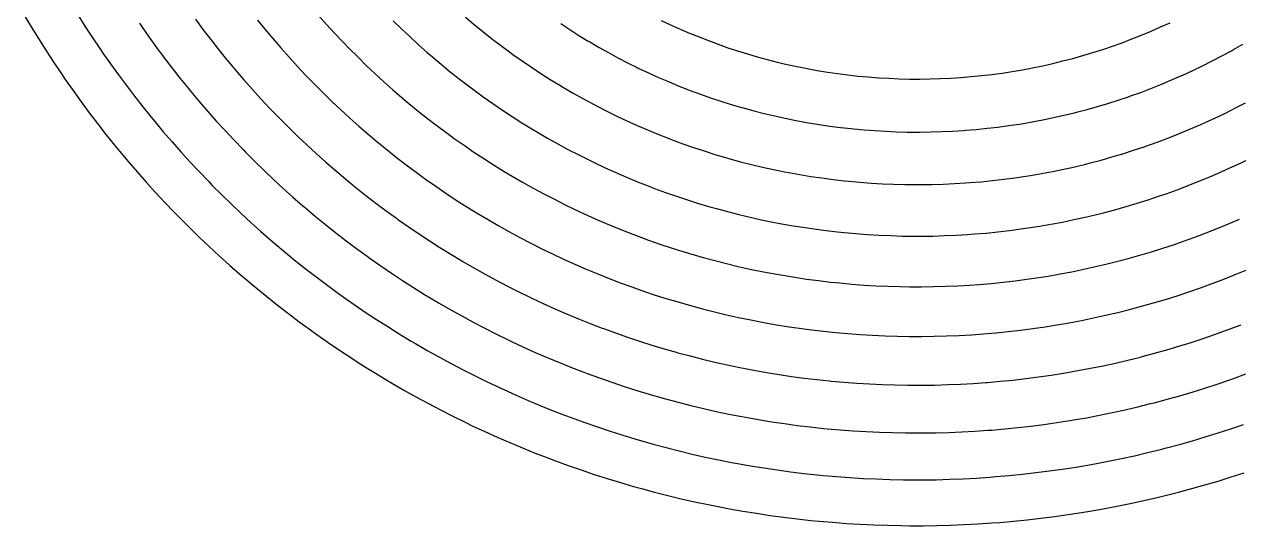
# Model space of a CAD drawing. Header units: inches. Extents: x -136 to 139, y -137 to 140.
# Drawn here: x -116.9 to 43.5, y -137 to -70.8 of the extents above; entities that cross this region are included whole.
import ezdxf

# ---------------------------------------------------------------- set-up
doc = ezdxf.new("R2010")
doc.units = ezdxf.units.IN
doc.header["$MEASUREMENT"] = 0
doc.linetypes.add('Continuous2', pattern=[0])
doc.layers.add('REV 6 Trace', color=1, linetype='Continuous')

msp = doc.modelspace()

# ---------------------------------------------------------------- linework, layer by layer
at = {"layer": 'REV 6 Trace', "color": 7, "linetype": 'Continuous2', "lineweight": -3}
for p, q in [((-116.88, -69.56), (-115.95, -71.12)), ((-109.8, -69.51), (-108.86, -71)), ((-94.28, -70.11), (-93.28, -71.46)), ((-86.07, -70.22), (-85.11, -71.41)), ((-78.02, -69.6), (-76.97, -70.78)), ((-68.15, -70.32), (-67.05, -71.39)), ((-58.61, -69.84), (-57.48, -70.8)), ((-32.76, -70.25), (-31.53, -70.83)), ((33.17, -71.13), (34.42, -70.56)), ((-115.95, -71.12), (-115.01, -72.66)), ((-108.86, -71), (-107.9, -72.48)), ((-101.67, -70.63), (-101.41, -71.01)), ((-101.41, -71.01), (-100.42, -72.42)), ((-93.28, -71.46), (-92.26, -72.8)), ((-85.11, -71.41), (-84.06, -72.66)), ((-76.97, -70.78), (-75.9, -71.95)), ((-75.9, -71.95), (-74.81, -73.1)), ((-67.05, -71.39), (-65.94, -72.44)), ((-57.48, -70.8), (-56.33, -71.73)), ((-56.33, -71.73), (-55.17, -72.65)), ((-46.03, -70.69), (-44.84, -71.48)), ((-44.84, -71.48), (-43.64, -72.24)), ((-31.53, -70.83), (-30.28, -71.4)), ((-30.28, -71.4), (-29.03, -71.94)), ((-29.03, -71.94), (-27.77, -72.45)), ((30.66, -72.21), (31.93, -71.68)), ((31.93, -71.68), (33.17, -71.13)), ((-115.01, -72.66), (-114.04, -74.19)), ((-107.9, -72.48), (-106.91, -73.95)), ((-100.42, -72.42), (-99.41, -73.82)), ((-92.26, -72.8), (-91.22, -74.12)), ((-84.06, -72.66), (-82.99, -73.9)), ((-74.81, -73.1), (-73.97, -73.97)), ((-65.94, -72.44), (-64.81, -73.48)), ((-64.81, -73.48), (-63.66, -74.49)), ((-55.17, -72.65), (-54, -73.55)), ((-54, -73.55), (-52.81, -74.43)), ((-43.64, -72.24), (-42.42, -72.98)), ((-42.42, -72.98), (-42.21, -73.11)), ((-42.21, -73.11), (-40.98, -73.82)), ((-27.77, -72.45), (-26.54, -72.93)), ((-26.54, -72.93), (-25.27, -73.4)), ((-25.27, -73.4), (-23.98, -73.86)), ((25.53, -74.1), (26.81, -73.66)), ((26.81, -73.66), (28.1, -73.2)), ((28.1, -73.2), (29.38, -72.71)), ((29.38, -72.71), (30.66, -72.21)), ((42.79, -74.12), (44.04, -73.41)), ((-114.04, -74.19), (-113.06, -75.7)), ((-106.91, -73.95), (-106.49, -74.57)), ((-106.49, -74.57), (-105.48, -76.01)), ((-99.41, -73.82), (-98.39, -75.2)), ((-98.39, -75.2), (-97.34, -76.57)), ((-91.22, -74.12), (-90.16, -75.42)), ((-82.99, -73.9), (-81.91, -75.12)), ((-81.91, -75.12), (-80.81, -76.33)), ((-73.97, -73.97), (-72.85, -75.09)), ((-72.85, -75.09), (-71.72, -76.2)), ((-63.66, -74.49), (-62.99, -75.07)), ((-62.99, -75.07), (-61.82, -76.06)), ((-52.81, -74.43), (-52.35, -74.76)), ((-52.35, -74.76), (-51.14, -75.62)), ((-40.98, -73.82), (-39.74, -74.52)), ((-39.74, -74.52), (-38.49, -75.2)), ((-38.49, -75.2), (-37.22, -75.85)), ((-23.98, -73.86), (-22.68, -74.28)), ((-22.68, -74.28), (-21.38, -74.69)), ((-21.38, -74.69), (-20.11, -75.06)), ((-20.11, -75.06), (-18.8, -75.42)), ((20.26, -75.62), (21.59, -75.28)), ((21.59, -75.28), (22.91, -74.91)), ((22.91, -74.91), (24.22, -74.51)), ((24.22, -74.51), (25.53, -74.1)), ((40, -75.61), (41.27, -74.95)), ((41.27, -74.95), (42.53, -74.26)), ((42.53, -74.26), (42.79, -74.12)), ((-113.06, -75.7), (-112.06, -77.2)), ((-105.48, -76.01), (-104.45, -77.45)), ((-97.34, -76.57), (-96.28, -77.93)), ((-90.16, -75.42), (-90.05, -75.56)), ((-90.05, -75.56), (-88.97, -76.85)), ((-88.97, -76.85), (-87.88, -78.12)), ((-80.81, -76.33), (-79.69, -77.52)), ((-71.72, -76.2), (-70.57, -77.29)), ((-61.82, -76.06), (-60.63, -77.03)), ((-51.14, -75.62), (-49.92, -76.45)), ((-49.92, -76.45), (-48.68, -77.26)), ((-37.22, -75.85), (-35.95, -76.49)), ((-35.95, -76.49), (-35.72, -76.6)), ((-35.72, -76.6), (-34.43, -77.2)), ((-18.8, -75.42), (-17.47, -75.76)), ((-17.47, -75.76), (-16.14, -76.07)), ((-16.14, -76.07), (-14.81, -76.36)), ((-14.81, -76.36), (-13.51, -76.62)), ((-13.51, -76.62), (-12.17, -76.87)), ((-12.17, -76.87), (-10.82, -77.09)), ((13.58, -77.01), (14.93, -76.78)), ((14.93, -76.78), (16.27, -76.52)), ((16.27, -76.52), (17.62, -76.24)), ((17.62, -76.24), (18.95, -75.94)), ((18.95, -75.94), (20.26, -75.62)), ((36.13, -77.48), (37.43, -76.88)), ((37.43, -76.88), (38.72, -76.26)), ((38.72, -76.26), (40, -75.61)), ((-112.06, -77.2), (-111.47, -78.05)), ((-111.47, -78.05), (-110.44, -79.53)), ((-104.45, -77.45), (-103.4, -78.87)), ((-96.28, -77.93), (-95.19, -79.27)), ((-87.88, -78.12), (-86.76, -79.38)), ((-79.69, -77.52), (-78.62, -78.62)), ((-70.57, -77.29), (-69.4, -78.36)), ((-69.4, -78.36), (-68.22, -79.41)), ((-60.63, -77.03), (-59.43, -77.99)), ((-59.43, -77.99), (-58.22, -78.92)), ((-48.68, -77.26), (-47.43, -78.06)), ((-47.43, -78.06), (-46.17, -78.83)), ((-34.43, -77.2), (-33.13, -77.79)), ((-33.13, -77.79), (-31.82, -78.35)), ((-31.82, -78.35), (-30.51, -78.9)), ((-10.82, -77.09), (-9.47, -77.29)), ((-9.47, -77.29), (-8.11, -77.46)), ((-8.11, -77.46), (-6.79, -77.61)), ((-6.79, -77.61), (-5.43, -77.73)), ((-5.43, -77.73), (-4.07, -77.84)), ((-4.07, -77.84), (-2.7, -77.91)), ((-2.7, -77.91), (-1.33, -77.97)), ((-1.33, -77.97), (0, -78)), ((0, -78), (1.37, -78.01)), ((1.37, -78.01), (2.74, -77.99)), ((2.74, -77.99), (4.1, -77.95)), ((4.1, -77.95), (5.47, -77.89)), ((5.47, -77.89), (6.81, -77.8)), ((6.81, -77.8), (8.17, -77.69)), ((8.17, -77.69), (9.53, -77.55)), ((9.53, -77.55), (10.89, -77.39)), ((10.89, -77.39), (12.25, -77.21)), ((12.25, -77.21), (13.58, -77.01)), ((33.22, -78.72), (34.54, -78.17)), ((34.54, -78.17), (35.86, -77.6)), ((35.86, -77.6), (36.13, -77.48)), ((-110.44, -79.53), (-109.38, -81)), ((-103.4, -78.87), (-102.33, -80.27)), ((-95.19, -79.27), (-94.9, -79.63)), ((-94.9, -79.63), (-93.79, -80.95)), ((-86.76, -79.38), (-85.63, -80.62)), ((-78.62, -78.62), (-77.47, -79.78)), ((-77.47, -79.78), (-76.3, -80.92)), ((-68.22, -79.41), (-67.3, -80.21)), ((-58.22, -78.92), (-56.98, -79.83)), ((-56.98, -79.83), (-56.26, -80.35)), ((-46.17, -78.83), (-45.68, -79.12)), ((-45.68, -79.12), (-44.4, -79.87)), ((-44.4, -79.87), (-43.11, -80.59)), ((-30.51, -78.9), (-29.18, -79.42)), ((-29.18, -79.42), (-28.94, -79.51)), ((-28.94, -79.51), (-27.6, -80)), ((-27.6, -80), (-26.26, -80.47)), ((29.2, -80.24), (30.55, -79.76)), ((30.55, -79.76), (31.89, -79.25)), ((31.89, -79.25), (33.22, -78.72)), ((-109.38, -81), (-108.31, -82.45)), ((-102.33, -80.27), (-101.24, -81.66)), ((-101.24, -81.66), (-100.13, -83.04)), ((-93.79, -80.95), (-92.67, -82.26)), ((-85.63, -80.62), (-84.48, -81.85)), ((-76.3, -80.92), (-75.11, -82.04)), ((-67.3, -80.21), (-66.09, -81.23)), ((-66.09, -81.23), (-64.86, -82.23)), ((-56.26, -80.35), (-55.01, -81.24)), ((-55.01, -81.24), (-53.74, -82.1)), ((-43.11, -80.59), (-41.81, -81.3)), ((-41.81, -81.3), (-40.49, -81.98)), ((-26.26, -80.47), (-24.9, -80.92)), ((-24.9, -80.92), (-23.54, -81.35)), ((-23.54, -81.35), (-22.18, -81.75)), ((-22.18, -81.75), (-21.92, -81.82)), ((23.46, -82.02), (24.84, -81.63)), ((24.84, -81.63), (26.21, -81.22)), ((26.21, -81.22), (27.57, -80.79)), ((27.57, -80.79), (28.93, -80.34)), ((28.93, -80.34), (29.2, -80.24)), ((43.08, -81.82), (44.4, -81.13)), ((-108.31, -82.45), (-107.21, -83.89)), ((-100.13, -83.04), (-99.65, -83.62)), ((-92.67, -82.26), (-91.52, -83.55)), ((-84.48, -81.85), (-83.31, -83.05)), ((-83.31, -83.05), (-83.18, -83.18)), ((-83.18, -83.18), (-82, -84.37)), ((-75.11, -82.04), (-73.91, -83.15)), ((-73.91, -83.15), (-72.69, -84.24)), ((-64.86, -82.23), (-63.62, -83.22)), ((-63.62, -83.22), (-62.36, -84.18)), ((-53.74, -82.1), (-52.46, -82.95)), ((-52.46, -82.95), (-51.17, -83.77)), ((-40.49, -81.98), (-39.17, -82.64)), ((-39.17, -82.64), (-38.65, -82.89)), ((-38.65, -82.89), (-37.31, -83.52)), ((-21.92, -81.82), (-20.55, -82.2)), ((-20.55, -82.2), (-19.17, -82.55)), ((-19.17, -82.55), (-17.78, -82.88)), ((-17.78, -82.88), (-16.39, -83.18)), ((-16.39, -83.18), (-14.99, -83.47)), ((17.61, -83.39), (19.01, -83.1)), ((19.01, -83.1), (20.4, -82.79)), ((20.4, -82.79), (21.8, -82.46)), ((21.8, -82.46), (22.08, -82.39)), ((22.08, -82.39), (23.46, -82.02)), ((39.06, -83.76), (40.41, -83.13)), ((40.41, -83.13), (41.75, -82.49)), ((41.75, -82.49), (43.08, -81.82)), ((-107.21, -83.89), (-106.1, -85.32)), ((-99.65, -83.62), (-98.52, -84.97)), ((-98.52, -84.97), (-97.36, -86.31)), ((-91.52, -83.55), (-90.36, -84.82)), ((-90.36, -84.82), (-89.18, -86.08)), ((-82, -84.37), (-80.8, -85.55)), ((-72.69, -84.24), (-71.53, -85.24)), ((-62.36, -84.18), (-61.09, -85.13)), ((-51.17, -83.77), (-49.86, -84.57)), ((-49.86, -84.57), (-49.09, -85.03)), ((-37.31, -83.52), (-35.96, -84.13)), ((-35.96, -84.13), (-34.6, -84.72)), ((-34.6, -84.72), (-33.23, -85.29)), ((-14.99, -83.47), (-14.73, -83.52)), ((-14.73, -83.52), (-13.32, -83.77)), ((-13.32, -83.77), (-11.92, -84)), ((-11.92, -84), (-10.5, -84.21)), ((-10.5, -84.21), (-9.09, -84.39)), ((-9.09, -84.39), (-7.67, -84.55)), ((-7.67, -84.55), (-7.4, -84.58)), ((-7.4, -84.58), (-5.98, -84.71)), ((-5.98, -84.71), (-4.56, -84.82)), ((-4.56, -84.82), (-3.13, -84.9)), ((-3.13, -84.9), (-1.7, -84.96)), ((-1.7, -84.96), (-0.28, -85)), ((1.43, -85.01), (2.86, -84.99)), ((2.86, -84.99), (4.28, -84.95)), ((4.28, -84.95), (5.71, -84.88)), ((5.71, -84.88), (7.14, -84.79)), ((7.14, -84.79), (7.42, -84.77)), ((7.42, -84.77), (8.84, -84.66)), ((8.84, -84.66), (10.26, -84.51)), ((10.26, -84.51), (11.68, -84.35)), ((11.68, -84.35), (13.1, -84.16)), ((13.1, -84.16), (14.51, -83.95)), ((14.51, -83.95), (14.79, -83.9)), ((14.79, -83.9), (16.2, -83.66)), ((16.2, -83.66), (17.61, -83.39)), ((35.75, -85.17), (37.13, -84.6)), ((37.13, -84.6), (38.49, -84.01)), ((38.49, -84.01), (39.06, -83.76)), ((-106.1, -85.32), (-104.97, -86.73)), ((-97.36, -86.31), (-96.19, -87.63)), ((-89.18, -86.08), (-87.99, -87.33)), ((-80.8, -85.55), (-79.58, -86.7)), ((-71.53, -85.24), (-70.28, -86.3)), ((-70.28, -86.3), (-69.01, -87.33)), ((-61.09, -85.13), (-60.11, -85.84)), ((-60.11, -85.84), (-58.81, -86.75)), ((-49.09, -85.03), (-47.77, -85.8)), ((-47.77, -85.8), (-46.43, -86.56)), ((-46.43, -86.56), (-45.08, -87.29)), ((-33.23, -85.29), (-31.85, -85.83)), ((-31.85, -85.83), (-31.31, -86.03)), ((-31.31, -86.03), (-29.92, -86.55)), ((-29.92, -86.55), (-28.52, -87.04)), ((-0.28, -85), (0, -85)), ((0, -85), (1.43, -85.01)), ((31.58, -86.75), (32.98, -86.25)), ((32.98, -86.25), (34.37, -85.72)), ((34.37, -85.72), (35.75, -85.17)), ((-104.97, -86.73), (-104.31, -87.53)), ((-104.31, -87.53), (-103.15, -88.91)), ((-96.19, -87.63), (-95, -88.94)), ((-87.99, -87.33), (-87.66, -87.66)), ((-87.66, -87.66), (-86.44, -88.88)), ((-79.58, -86.7), (-78.34, -87.84)), ((-78.34, -87.84), (-77.09, -88.96)), ((-69.01, -87.33), (-67.73, -88.35)), ((-58.81, -86.75), (-57.5, -87.65)), ((-57.5, -87.65), (-56.18, -88.52)), ((-45.08, -87.29), (-43.72, -87.99)), ((-43.72, -87.99), (-42.34, -88.68)), ((-28.52, -87.04), (-27.12, -87.5)), ((-27.12, -87.5), (-25.7, -87.95)), ((-25.7, -87.95), (-24.28, -88.37)), ((26.74, -88.3), (28.17, -87.87)), ((28.17, -87.87), (29.58, -87.42)), ((29.58, -87.42), (31, -86.95)), ((31, -86.95), (31.58, -86.75)), ((-103.15, -88.91), (-101.97, -90.28)), ((-95, -88.94), (-93.8, -90.23)), ((-86.44, -88.88), (-85.21, -90.08)), ((-77.09, -88.96), (-75.82, -90.06)), ((-67.73, -88.35), (-66.44, -89.34)), ((-66.44, -89.34), (-65.13, -90.32)), ((-56.18, -88.52), (-54.84, -89.37)), ((-54.84, -89.37), (-53.49, -90.21)), ((-42.34, -88.68), (-41.54, -89.07)), ((-41.54, -89.07), (-40.15, -89.73)), ((-40.15, -89.73), (-38.75, -90.36)), ((-24.28, -88.37), (-23.72, -88.53)), ((-23.72, -88.53), (-22.29, -88.92)), ((-22.29, -88.92), (-20.85, -89.28)), ((-20.85, -89.28), (-19.41, -89.63)), ((-19.41, -89.63), (-17.96, -89.95)), ((20.38, -89.9), (21.83, -89.58)), ((21.83, -89.58), (23.28, -89.23)), ((23.28, -89.23), (23.87, -89.08)), ((23.87, -89.08), (25.31, -88.7)), ((25.31, -88.7), (26.74, -88.3)), ((41.93, -89.92), (43.33, -89.28)), ((43.33, -89.28), (44.72, -88.61)), ((-101.97, -90.28), (-100.77, -91.63)), ((-93.8, -90.23), (-92.57, -91.51)), ((-85.21, -90.08), (-83.95, -91.27)), ((-83.95, -91.27), (-82.69, -92.44)), ((-75.82, -90.06), (-75.67, -90.19)), ((-75.67, -90.19), (-74.39, -91.27)), ((-74.39, -91.27), (-73.09, -92.33)), ((-65.13, -90.32), (-63.88, -91.23)), ((-63.88, -91.23), (-62.54, -92.17)), ((-53.49, -90.21), (-52.44, -90.83)), ((-52.44, -90.83), (-51.07, -91.63)), ((-38.75, -90.36), (-37.34, -90.97)), ((-37.34, -90.97), (-35.92, -91.56)), ((-17.96, -89.95), (-16.51, -90.24)), ((-16.51, -90.24), (-15.93, -90.35)), ((-15.93, -90.35), (-14.47, -90.62)), ((-14.47, -90.62), (-13.01, -90.86)), ((-13.01, -90.86), (-11.54, -91.07)), ((-11.54, -91.07), (-10.07, -91.26)), ((-10.07, -91.26), (-8.59, -91.43)), ((10.98, -91.41), (12.46, -91.24)), ((12.46, -91.24), (13.93, -91.04)), ((13.93, -91.04), (15.4, -90.82)), ((15.4, -90.82), (16, -90.73)), ((16, -90.73), (17.46, -90.48)), ((17.46, -90.48), (18.92, -90.2)), ((18.92, -90.2), (20.38, -89.9)), ((38.23, -91.51), (39.66, -90.92)), ((39.66, -90.92), (41.07, -90.31)), ((41.07, -90.31), (41.93, -89.92)), ((-100.77, -91.63), (-99.55, -92.97)), ((-99.55, -92.97), (-98.32, -94.3)), ((-92.57, -91.51), (-92.05, -92.05)), ((-92.05, -92.05), (-90.8, -93.3)), ((-82.69, -92.44), (-81.4, -93.59)), ((-73.09, -92.33), (-71.77, -93.38)), ((-62.54, -92.17), (-61.19, -93.09)), ((-51.07, -91.63), (-49.69, -92.41)), ((-49.69, -92.41), (-48.29, -93.16)), ((-35.92, -91.56), (-34.49, -92.12)), ((-34.49, -92.12), (-33.65, -92.44)), ((-33.65, -92.44), (-32.2, -92.97)), ((-32.2, -92.97), (-30.75, -93.48)), ((-8.59, -91.43), (-8, -91.49)), ((-8, -91.49), (-6.53, -91.63)), ((-6.53, -91.63), (-5.05, -91.74)), ((-5.05, -91.74), (-3.56, -91.83)), ((-3.56, -91.83), (-2.08, -91.89)), ((-2.08, -91.89), (-0.59, -91.93)), ((-0.59, -91.93), (0, -91.94)), ((0, -91.94), (1.48, -91.94)), ((1.48, -91.94), (2.97, -91.92)), ((2.97, -91.92), (4.46, -91.88)), ((4.46, -91.88), (5.94, -91.82)), ((5.94, -91.82), (7.42, -91.73)), ((7.42, -91.73), (8.02, -91.68)), ((8.02, -91.68), (9.5, -91.56)), ((9.5, -91.56), (10.98, -91.41)), ((33.9, -93.15), (35.35, -92.62)), ((35.35, -92.62), (36.8, -92.08)), ((36.8, -92.08), (38.23, -91.51)), ((-98.32, -94.3), (-97.07, -95.6)), ((-90.8, -93.3), (-89.53, -94.53)), ((-89.53, -94.53), (-88.25, -95.75)), ((-81.4, -93.59), (-80.1, -94.73)), ((-71.77, -93.38), (-70.44, -94.4)), ((-70.44, -94.4), (-69.09, -95.41)), ((-61.19, -93.09), (-59.83, -93.99)), ((-59.83, -93.99), (-58.45, -94.87)), ((-48.29, -93.16), (-46.88, -93.89)), ((-46.88, -93.89), (-45.47, -94.61)), ((-45.47, -94.61), (-44.37, -95.14)), ((-30.75, -93.48), (-29.3, -93.96)), ((-29.3, -93.96), (-27.83, -94.43)), ((-27.83, -94.43), (-26.36, -94.87)), ((28.61, -94.84), (30.08, -94.4)), ((30.08, -94.4), (31.55, -93.94)), ((31.55, -93.94), (33.02, -93.45)), ((33.02, -93.45), (33.9, -93.15)), ((-97.07, -95.6), (-96.34, -96.34)), ((-88.25, -95.75), (-86.95, -96.94)), ((-80.1, -94.73), (-79.74, -95.03)), ((-79.74, -95.03), (-78.42, -96.14)), ((-78.42, -96.14), (-77.09, -97.23)), ((-69.09, -95.41), (-67.73, -96.4)), ((-58.45, -94.87), (-57.06, -95.73)), ((-57.06, -95.73), (-55.73, -96.53)), ((-44.37, -95.14), (-42.93, -95.82)), ((-42.93, -95.82), (-41.48, -96.47)), ((-26.36, -94.87), (-25.49, -95.11)), ((-25.49, -95.11), (-24, -95.52)), ((-24, -95.52), (-22.51, -95.9)), ((-22.51, -95.9), (-21.02, -96.25)), ((23.23, -96.24), (24.73, -95.88)), ((24.73, -95.88), (25.63, -95.66)), ((25.63, -95.66), (27.12, -95.26)), ((27.12, -95.26), (28.61, -94.84)), ((-96.34, -96.34), (-95.07, -97.62)), ((-95.07, -97.62), (-93.77, -98.88)), ((-86.95, -96.94), (-85.63, -98.13)), ((-77.09, -97.23), (-75.73, -98.31)), ((-67.73, -96.4), (-67.58, -96.51)), ((-67.58, -96.51), (-66.2, -97.48)), ((-66.2, -97.48), (-64.81, -98.42)), ((-55.73, -96.53), (-54.31, -97.35)), ((-54.31, -97.35), (-52.89, -98.15)), ((-41.48, -96.47), (-40.03, -97.1)), ((-40.03, -97.1), (-38.56, -97.71)), ((-38.56, -97.71), (-37.08, -98.29)), ((-21.02, -96.25), (-19.52, -96.58)), ((-19.52, -96.58), (-18.01, -96.89)), ((-18.01, -96.89), (-17.12, -97.07)), ((-17.12, -97.07), (-15.6, -97.34)), ((-15.6, -97.34), (-14.08, -97.58)), ((-14.08, -97.58), (-12.56, -97.81)), ((-12.56, -97.81), (-11.04, -98.01)), ((13.21, -98.01), (14.74, -97.81)), ((14.74, -97.81), (16.26, -97.58)), ((16.26, -97.58), (17.18, -97.43)), ((17.18, -97.43), (18.7, -97.17)), ((18.7, -97.17), (20.21, -96.89)), ((20.21, -96.89), (21.72, -96.57)), ((21.72, -96.57), (23.23, -96.24)), ((39.18, -98.32), (40.66, -97.73)), ((40.66, -97.73), (42.13, -97.12)), ((42.13, -97.12), (43.6, -96.49)), ((-93.77, -98.88), (-92.46, -100.13)), ((-85.63, -98.13), (-84.3, -99.29)), ((-84.3, -99.29), (-83.73, -99.78)), ((-75.73, -98.31), (-74.37, -99.36)), ((-74.37, -99.36), (-72.99, -100.4)), ((-64.81, -98.42), (-63.41, -99.35)), ((-63.41, -99.35), (-61.99, -100.26)), ((-52.89, -98.15), (-51.45, -98.92)), ((-51.45, -98.92), (-50, -99.68)), ((-37.08, -98.29), (-35.94, -98.73)), ((-35.94, -98.73), (-34.45, -99.28)), ((-34.45, -99.28), (-32.95, -99.8)), ((-11.04, -98.01), (-9.51, -98.19)), ((-9.51, -98.19), (-8.6, -98.28)), ((-8.6, -98.28), (-7.07, -98.42)), ((-7.07, -98.42), (-5.53, -98.53)), ((-5.53, -98.53), (-4, -98.63)), ((-4, -98.63), (-2.46, -98.69)), ((-2.46, -98.69), (-0.92, -98.74)), ((-0.92, -98.74), (0, -98.75)), ((0, -98.75), (1.54, -98.75)), ((1.54, -98.75), (3.08, -98.74)), ((3.08, -98.74), (4.62, -98.69)), ((4.62, -98.69), (6.16, -98.63)), ((6.16, -98.63), (7.69, -98.53)), ((7.69, -98.53), (8.61, -98.47)), ((8.61, -98.47), (10.15, -98.34)), ((10.15, -98.34), (11.68, -98.18)), ((11.68, -98.18), (13.21, -98.01)), ((34.99, -99.84), (36.19, -99.42)), ((36.19, -99.42), (37.69, -98.88)), ((37.69, -98.88), (39.18, -98.32)), ((-92.46, -100.13), (-91.13, -101.36)), ((-83.73, -99.78), (-82.37, -100.92)), ((-82.37, -100.92), (-81.01, -102.04)), ((-72.99, -100.4), (-71.59, -101.41)), ((-61.99, -100.26), (-60.56, -101.14)), ((-50, -99.68), (-48.54, -100.42)), ((-48.54, -100.42), (-47.14, -101.1)), ((-32.95, -99.8), (-31.44, -100.31)), ((-31.44, -100.31), (-29.92, -100.78)), ((-29.92, -100.78), (-28.4, -101.24)), ((30.43, -101.27), (31.96, -100.82)), ((31.96, -100.82), (33.48, -100.34)), ((33.48, -100.34), (34.99, -99.84)), ((-91.13, -101.36), (-89.79, -102.57)), ((-89.79, -102.57), (-88.43, -103.76)), ((-81.01, -102.04), (-79.62, -103.14)), ((-71.59, -101.41), (-71.21, -101.69)), ((-71.21, -101.69), (-69.79, -102.68)), ((-60.56, -101.14), (-59.12, -102.01)), ((-59.12, -102.01), (-58.95, -102.11)), ((-58.95, -102.11), (-57.5, -102.95)), ((-47.14, -101.1), (-45.66, -101.79)), ((-45.66, -101.79), (-44.17, -102.46)), ((-44.17, -102.46), (-42.67, -103.11)), ((-28.4, -101.24), (-27.22, -101.58)), ((-27.22, -101.58), (-25.68, -101.99)), ((-25.68, -101.99), (-24.15, -102.38)), ((-24.15, -102.38), (-22.6, -102.75)), ((24.59, -102.78), (26.14, -102.42)), ((26.14, -102.42), (27.36, -102.11)), ((27.36, -102.11), (28.9, -101.7)), ((28.9, -101.7), (30.43, -101.27)), ((-88.43, -103.76), (-87.63, -104.44)), ((-79.62, -103.14), (-78.22, -104.22)), ((-78.22, -104.22), (-76.81, -105.28)), ((-69.79, -102.68), (-68.37, -103.65)), ((-68.37, -103.65), (-66.93, -104.61)), ((-57.5, -102.95), (-56.03, -103.78)), ((-56.03, -103.78), (-54.55, -104.58)), ((-42.67, -103.11), (-41.16, -103.74)), ((-41.16, -103.74), (-39.64, -104.35)), ((-22.6, -102.75), (-21.05, -103.1)), ((-21.05, -103.1), (-19.49, -103.42)), ((-19.49, -103.42), (-18.28, -103.65)), ((-18.28, -103.65), (-16.71, -103.93)), ((-16.71, -103.93), (-15.14, -104.19)), ((-15.14, -104.19), (-13.57, -104.42)), ((15.53, -104.45), (17.1, -104.22)), ((17.1, -104.22), (18.34, -104.02)), ((18.34, -104.02), (19.91, -103.74)), ((19.91, -103.74), (21.47, -103.45)), ((21.47, -103.45), (23.03, -103.13)), ((23.03, -103.13), (24.59, -102.78)), ((41.51, -104.45), (43.04, -103.84)), ((43.04, -103.84), (44.56, -103.22)), ((-87.63, -104.44), (-86.25, -105.6)), ((-86.25, -105.6), (-84.85, -106.74)), ((-76.81, -105.28), (-75.38, -106.33)), ((-66.93, -104.61), (-65.47, -105.54)), ((-65.47, -105.54), (-64.01, -106.45)), ((-54.55, -104.58), (-53.06, -105.36)), ((-53.06, -105.36), (-51.56, -106.12)), ((-39.64, -104.35), (-38.18, -104.91)), ((-38.18, -104.91), (-36.65, -105.47)), ((-36.65, -105.47), (-35.1, -106.01)), ((-13.57, -104.42), (-12, -104.63)), ((-12, -104.63), (-10.42, -104.82)), ((-10.42, -104.82), (-9.18, -104.94)), ((-9.18, -104.94), (-7.6, -105.09)), ((-7.6, -105.09), (-6.01, -105.21)), ((-6.01, -105.21), (-4.43, -105.3)), ((-4.43, -105.3), (-2.84, -105.37)), ((-2.84, -105.37), (-1.25, -105.42)), ((-1.25, -105.42), (0, -105.44)), ((0, -105.44), (1.59, -105.44)), ((1.59, -105.44), (3.18, -105.42)), ((3.18, -105.42), (4.77, -105.38)), ((4.77, -105.38), (6.36, -105.31)), ((6.36, -105.31), (7.95, -105.22)), ((7.95, -105.22), (9.2, -105.13)), ((9.2, -105.13), (10.78, -104.99)), ((10.78, -104.99), (12.37, -104.83)), ((12.37, -104.83), (13.95, -104.65)), ((13.95, -104.65), (15.53, -104.45)), ((36.92, -106.11), (38.43, -105.58)), ((38.43, -105.58), (39.97, -105.03)), ((39.97, -105.03), (41.51, -104.45)), ((-84.85, -106.74), (-83.43, -107.87)), ((-75.38, -106.33), (-74.76, -106.77)), ((-74.76, -106.77), (-73.31, -107.79)), ((-64.01, -106.45), (-62.53, -107.34)), ((-62.53, -107.34), (-62.11, -107.59)), ((-51.56, -106.12), (-50.05, -106.85)), ((-50.05, -106.85), (-49.87, -106.94)), ((-49.87, -106.94), (-48.34, -107.65)), ((-35.1, -106.01), (-33.55, -106.53)), ((-33.55, -106.53), (-31.99, -107.02)), ((-31.99, -107.02), (-30.42, -107.49)), ((32.22, -107.58), (33.8, -107.11)), ((33.8, -107.11), (35.36, -106.62)), ((35.36, -106.62), (36.92, -106.11)), ((-83.43, -107.87), (-82, -108.98)), ((-82, -108.98), (-80.56, -110.07)), ((-73.31, -107.79), (-71.85, -108.78)), ((-71.85, -108.78), (-70.38, -109.76)), ((-62.11, -107.59), (-60.62, -108.45)), ((-60.62, -108.45), (-59.11, -109.29)), ((-48.34, -107.65), (-46.81, -108.34)), ((-46.81, -108.34), (-45.26, -109.01)), ((-45.26, -109.01), (-43.71, -109.66)), ((-30.42, -107.49), (-28.92, -107.92)), ((-28.92, -107.92), (-27.34, -108.35)), ((-27.34, -108.35), (-25.75, -108.75)), ((-25.75, -108.75), (-24.16, -109.13)), ((25.92, -109.21), (27.52, -108.83)), ((27.52, -108.83), (29.06, -108.45)), ((29.06, -108.45), (30.64, -108.02)), ((30.64, -108.02), (32.22, -107.58)), ((-80.56, -110.07), (-79.1, -111.14)), ((-70.38, -109.76), (-68.89, -110.71)), ((-59.11, -109.29), (-57.6, -110.12)), ((-57.6, -110.12), (-56.07, -110.92)), ((-43.71, -109.66), (-42.15, -110.29)), ((-42.15, -110.29), (-40.58, -110.89)), ((-24.16, -109.13), (-22.56, -109.49)), ((-22.56, -109.49), (-20.95, -109.82)), ((-20.95, -109.82), (-19.42, -110.12)), ((-19.42, -110.12), (-17.81, -110.41)), ((-17.81, -110.41), (-16.19, -110.67)), ((17.92, -110.73), (19.48, -110.48)), ((19.48, -110.48), (21.1, -110.19)), ((21.1, -110.19), (22.71, -109.89)), ((22.71, -109.89), (24.32, -109.56)), ((24.32, -109.56), (25.92, -109.21)), ((42.22, -111.05), (43.8, -110.45)), ((-79.1, -111.14), (-78.25, -111.75)), ((-78.25, -111.75), (-76.76, -112.78)), ((-68.89, -110.71), (-67.39, -111.65)), ((-67.39, -111.65), (-65.87, -112.56)), ((-56.07, -110.92), (-54.53, -111.7)), ((-54.53, -111.7), (-52.97, -112.46)), ((-40.58, -110.89), (-40.39, -110.96)), ((-40.39, -110.96), (-38.81, -111.54)), ((-38.81, -111.54), (-37.22, -112.1)), ((-37.22, -112.1), (-35.62, -112.63)), ((-16.19, -110.67), (-14.57, -110.91)), ((-14.57, -110.91), (-12.94, -111.13)), ((-12.94, -111.13), (-11.32, -111.32)), ((-11.32, -111.32), (-9.75, -111.48)), ((-9.75, -111.48), (-8.12, -111.63)), ((-8.12, -111.63), (-6.49, -111.75)), ((-6.49, -111.75), (-4.85, -111.85)), ((-4.85, -111.85), (-3.21, -111.92)), ((-3.21, -111.92), (-1.57, -111.97)), ((-1.57, -111.97), (0, -112)), ((0, -112), (1.64, -112)), ((1.64, -112), (3.28, -111.98)), ((3.28, -111.98), (4.92, -111.94)), ((4.92, -111.94), (6.56, -111.87)), ((6.56, -111.87), (8.19, -111.78)), ((8.19, -111.78), (9.77, -111.66)), ((9.77, -111.66), (11.4, -111.52)), ((11.4, -111.52), (13.03, -111.36)), ((13.03, -111.36), (14.66, -111.17)), ((14.66, -111.17), (16.29, -110.96)), ((16.29, -110.96), (17.92, -110.73)), ((37.21, -112.78), (38.81, -112.26)), ((38.81, -112.26), (40.41, -111.71)), ((40.41, -111.71), (40.63, -111.63)), ((40.63, -111.63), (42.22, -111.05)), ((-76.76, -112.78), (-75.27, -113.8)), ((-75.27, -113.8), (-73.76, -114.8)), ((-65.87, -112.56), (-65.21, -112.95)), ((-65.21, -112.95), (-63.68, -113.84)), ((-63.68, -113.84), (-62.14, -114.7)), ((-52.97, -112.46), (-52.54, -112.67)), ((-52.54, -112.67), (-50.97, -113.4)), ((-50.97, -113.4), (-49.4, -114.11)), ((-35.62, -112.63), (-34.02, -113.14)), ((-34.02, -113.14), (-32.4, -113.63)), ((-32.4, -113.63), (-30.78, -114.09)), ((32.35, -114.22), (33.98, -113.77)), ((33.98, -113.77), (35.6, -113.29)), ((35.6, -113.29), (37.21, -112.78)), ((-73.76, -114.8), (-72.24, -115.78)), ((-62.14, -114.7), (-60.58, -115.55)), ((-49.4, -114.11), (-47.81, -114.8)), ((-47.81, -114.8), (-46.22, -115.46)), ((-46.22, -115.46), (-44.62, -116.11)), ((-30.78, -114.09), (-30.59, -114.15)), ((-30.59, -114.15), (-28.96, -114.58)), ((-28.96, -114.58), (-27.33, -115)), ((-27.33, -115), (-25.69, -115.39)), ((-25.69, -115.39), (-24.05, -115.76)), ((27.22, -115.51), (28.86, -115.12)), ((28.86, -115.12), (30.5, -114.72)), ((30.5, -114.72), (30.72, -114.66)), ((30.72, -114.66), (32.35, -114.22)), ((-72.24, -115.78), (-70.7, -116.74)), ((-70.7, -116.74), (-69.15, -117.68)), ((-60.58, -115.55), (-59.02, -116.37)), ((-59.02, -116.37), (-57.44, -117.17)), ((-44.62, -116.11), (-43, -116.73)), ((-43, -116.73), (-42.55, -116.9)), ((-42.55, -116.9), (-40.93, -117.49)), ((-24.05, -115.76), (-22.4, -116.1)), ((-22.4, -116.1), (-20.74, -116.43)), ((-20.74, -116.43), (-20.54, -116.46)), ((-20.54, -116.46), (-18.88, -116.76)), ((-18.88, -116.76), (-17.21, -117.03)), ((-17.21, -117.03), (-15.55, -117.28)), ((18.71, -117.11), (20.37, -116.85)), ((20.37, -116.85), (20.6, -116.81)), ((20.6, -116.81), (22.26, -116.52)), ((22.26, -116.52), (23.92, -116.21)), ((23.92, -116.21), (25.57, -115.87)), ((25.57, -115.87), (27.22, -115.51)), ((42.79, -117.55), (44.41, -116.96)), ((-69.15, -117.68), (-68.25, -118.21)), ((-68.25, -118.21), (-66.68, -119.12)), ((-57.44, -117.17), (-55.85, -117.95)), ((-55.85, -117.95), (-55.16, -118.28)), ((-55.16, -118.28), (-53.55, -119.03)), ((-40.93, -117.49), (-39.29, -118.06)), ((-39.29, -118.06), (-37.66, -118.61)), ((-37.66, -118.61), (-36.01, -119.14)), ((-15.55, -117.28), (-13.88, -117.5)), ((-13.88, -117.5), (-12.2, -117.7)), ((-12.2, -117.7), (-10.53, -117.88)), ((-10.53, -117.88), (-10.31, -117.9)), ((-10.31, -117.9), (-8.64, -118.05)), ((-8.64, -118.05), (-6.96, -118.17)), ((-6.96, -118.17), (-5.27, -118.27)), ((-5.27, -118.27), (-3.59, -118.35)), ((-3.59, -118.35), (-1.9, -118.41)), ((-1.9, -118.41), (-0.22, -118.44)), ((-0.22, -118.44), (0, -118.44)), ((0, -118.44), (1.69, -118.44)), ((1.69, -118.44), (3.37, -118.42)), ((3.37, -118.42), (5.06, -118.37)), ((5.06, -118.37), (6.74, -118.3)), ((6.74, -118.3), (8.43, -118.21)), ((8.43, -118.21), (10.11, -118.09)), ((10.11, -118.09), (10.33, -118.08)), ((10.33, -118.08), (12.01, -117.93)), ((12.01, -117.93), (13.69, -117.76)), ((13.69, -117.76), (15.36, -117.57)), ((15.36, -117.57), (17.04, -117.35)), ((17.04, -117.35), (18.71, -117.11)), ((39.01, -118.83), (40.66, -118.29)), ((40.66, -118.29), (42.3, -117.73)), ((42.3, -117.73), (42.79, -117.55)), ((-66.68, -119.12), (-65.1, -120)), ((-65.1, -120), (-63.51, -120.87)), ((-53.55, -119.03), (-51.94, -119.76)), ((-51.94, -119.76), (-50.32, -120.47)), ((-36.01, -119.14), (-34.35, -119.64)), ((-34.35, -119.64), (-32.69, -120.12)), ((-32.69, -120.12), (-32.22, -120.25)), ((-32.22, -120.25), (-30.55, -120.7)), ((34.03, -120.3), (35.7, -119.83)), ((35.7, -119.83), (37.36, -119.34)), ((37.36, -119.34), (39.01, -118.83)), ((-63.51, -120.87), (-61.91, -121.71)), ((-61.91, -121.71), (-60.3, -122.53)), ((-50.32, -120.47), (-48.68, -121.15)), ((-48.68, -121.15), (-47.04, -121.81)), ((-47.04, -121.81), (-45.39, -122.45)), ((-30.55, -120.7), (-28.88, -121.12)), ((-28.88, -121.12), (-27.2, -121.53)), ((-27.2, -121.53), (-25.51, -121.9)), ((26.8, -122.06), (28.49, -121.69)), ((28.49, -121.69), (30.17, -121.3)), ((30.17, -121.3), (31.86, -120.88)), ((31.86, -120.88), (32.36, -120.75)), ((32.36, -120.75), (34.03, -120.3)), ((-60.3, -122.53), (-58.67, -123.33)), ((-58.67, -123.33), (-57.72, -123.79)), ((-45.39, -122.45), (-44.67, -122.72)), ((-44.67, -122.72), (-43, -123.33)), ((-43, -123.33), (-41.33, -123.91)), ((-25.51, -121.9), (-23.82, -122.26)), ((-23.82, -122.26), (-22.12, -122.59)), ((-22.12, -122.59), (-21.63, -122.68)), ((-21.63, -122.68), (-19.93, -122.99)), ((-19.93, -122.99), (-18.22, -123.26)), ((-18.22, -123.26), (-16.51, -123.52)), ((17.76, -123.62), (19.48, -123.38)), ((19.48, -123.38), (21.19, -123.11)), ((21.19, -123.11), (21.69, -123.03)), ((21.69, -123.03), (23.4, -122.73)), ((23.4, -122.73), (25.1, -122.4)), ((25.1, -122.4), (26.8, -122.06)), ((-57.72, -123.79), (-56.08, -124.55)), ((-56.08, -124.55), (-54.43, -125.3)), ((-41.33, -123.91), (-39.65, -124.47)), ((-39.65, -124.47), (-37.97, -125.01)), ((-37.97, -125.01), (-36.27, -125.53)), ((-16.51, -123.52), (-14.8, -123.75)), ((-14.8, -123.75), (-13.08, -123.96)), ((-13.08, -123.96), (-11.36, -124.14)), ((-11.36, -124.14), (-10.87, -124.19)), ((-10.87, -124.19), (-9.14, -124.34)), ((-9.14, -124.34), (-7.42, -124.47)), ((-7.42, -124.47), (-5.69, -124.57)), ((-5.69, -124.57), (-3.96, -124.66)), ((-3.96, -124.66), (-2.23, -124.71)), ((-2.23, -124.71), (-0.5, -124.74)), ((-0.5, -124.74), (0, -124.75)), ((0, -124.75), (1.73, -124.75)), ((1.73, -124.75), (3.46, -124.73)), ((3.46, -124.73), (5.19, -124.68)), ((5.19, -124.68), (6.92, -124.61)), ((6.92, -124.61), (8.65, -124.52)), ((8.65, -124.52), (10.37, -124.4)), ((10.37, -124.4), (10.88, -124.36)), ((10.88, -124.36), (12.6, -124.21)), ((12.6, -124.21), (14.33, -124.04)), ((14.33, -124.04), (16.05, -123.84)), ((16.05, -123.84), (17.76, -123.62)), ((39.08, -125.28), (40.77, -124.75)), ((40.77, -124.75), (42.46, -124.2)), ((42.46, -124.2), (44.14, -123.63)), ((-54.43, -125.3), (-52.77, -126.02)), ((-52.77, -126.02), (-51.1, -126.72)), ((-36.27, -125.53), (-34.57, -126.02)), ((-34.57, -126.02), (-33.82, -126.23)), ((-33.82, -126.23), (-32.11, -126.69)), ((-32.11, -126.69), (-30.4, -127.13)), ((33.96, -126.72), (35.67, -126.26)), ((35.67, -126.26), (37.38, -125.78)), ((37.38, -125.78), (39.08, -125.28)), ((-51.1, -126.72), (-49.42, -127.4)), ((-49.42, -127.4), (-47.73, -128.05)), ((-47.73, -128.05), (-46.74, -128.42)), ((-30.4, -127.13), (-28.67, -127.54)), ((-28.67, -127.54), (-26.95, -127.93)), ((-26.95, -127.93), (-25.21, -128.29)), ((26.26, -128.48), (27.99, -128.12)), ((27.99, -128.12), (29.73, -127.75)), ((29.73, -127.75), (31.46, -127.35)), ((31.46, -127.35), (33.18, -126.92)), ((33.18, -126.92), (33.96, -126.72)), ((-46.74, -128.42), (-45.04, -129.04)), ((-45.04, -129.04), (-43.33, -129.64)), ((-43.33, -129.64), (-41.61, -130.22)), ((-25.21, -128.29), (-23.48, -128.64)), ((-23.48, -128.64), (-22.71, -128.78)), ((-22.71, -128.78), (-20.96, -129.09)), ((-20.96, -129.09), (-19.22, -129.37)), ((-19.22, -129.37), (-17.46, -129.64)), ((-17.46, -129.64), (-15.71, -129.87)), ((-15.71, -129.87), (-13.95, -130.09)), ((16.71, -129.99), (18.47, -129.77)), ((18.47, -129.77), (20.23, -129.52)), ((20.23, -129.52), (21.98, -129.25)), ((21.98, -129.25), (22.77, -129.12)), ((22.77, -129.12), (24.51, -128.81)), ((24.51, -128.81), (26.26, -128.48)), ((-41.61, -130.22), (-39.89, -130.77)), ((-39.89, -130.77), (-38.16, -131.3)), ((-38.16, -131.3), (-36.42, -131.8)), ((-13.95, -130.09), (-12.19, -130.28)), ((-12.19, -130.28), (-11.4, -130.35)), ((-11.4, -130.35), (-9.64, -130.51)), ((-9.64, -130.51), (-7.87, -130.64)), ((-7.87, -130.64), (-6.1, -130.75)), ((-6.1, -130.75), (-4.33, -130.83)), ((-4.33, -130.83), (-2.56, -130.89)), ((-2.56, -130.89), (-0.79, -130.93)), ((-0.79, -130.93), (0, -130.94)), ((0, -130.94), (1.77, -130.94)), ((1.77, -130.94), (3.54, -130.92)), ((3.54, -130.92), (5.32, -130.87)), ((5.32, -130.87), (7.09, -130.8)), ((7.09, -130.8), (8.86, -130.7)), ((8.86, -130.7), (10.63, -130.58)), ((10.63, -130.58), (11.42, -130.52)), ((11.42, -130.52), (13.19, -130.37)), ((13.19, -130.37), (14.95, -130.19)), ((14.95, -130.19), (16.71, -129.99)), ((39.02, -131.61), (40.76, -131.1)), ((40.76, -131.1), (42.5, -130.56)), ((42.5, -130.56), (44.22, -130)), ((-36.42, -131.8), (-35.39, -132.09)), ((-35.39, -132.09), (-33.64, -132.56)), ((-33.64, -132.56), (-31.89, -133.01)), ((-31.89, -133.01), (-30.13, -133.43)), ((32.71, -133.27), (34.47, -132.84)), ((34.47, -132.84), (35.52, -132.57)), ((35.52, -132.57), (37.28, -132.1)), ((37.28, -132.1), (39.02, -131.61)), ((-30.13, -133.43), (-28.36, -133.83)), ((-28.36, -133.83), (-26.59, -134.21)), ((-26.59, -134.21), (-24.81, -134.56)), ((-24.81, -134.56), (-23.76, -134.75)), ((25.61, -134.77), (27.39, -134.43)), ((27.39, -134.43), (29.17, -134.07)), ((29.17, -134.07), (30.94, -133.68)), ((30.94, -133.68), (32.71, -133.27)), ((-23.76, -134.75), (-21.98, -135.07)), ((-21.98, -135.07), (-20.19, -135.36)), ((-20.19, -135.36), (-18.4, -135.63)), ((-18.4, -135.63), (-16.6, -135.87)), ((-16.6, -135.87), (-14.8, -136.09)), ((-14.8, -136.09), (-13, -136.29)), ((-13, -136.29), (-11.93, -136.4)), ((13.75, -136.4), (15.56, -136.22)), ((15.56, -136.22), (17.36, -136.02)), ((17.36, -136.02), (19.16, -135.79)), ((19.16, -135.79), (20.96, -135.54)), ((20.96, -135.54), (22.75, -135.26)), ((22.75, -135.26), (23.82, -135.08)), ((23.82, -135.08), (25.61, -134.77)), ((-11.93, -136.4), (-10.13, -136.55)), ((-10.13, -136.55), (-8.32, -136.69)), ((-8.32, -136.69), (-6.51, -136.8)), ((-6.51, -136.8), (-4.7, -136.89)), ((-4.7, -136.89), (-2.89, -136.95)), ((-2.89, -136.95), (-1.07, -136.99)), ((-1.07, -136.99), (0, -137)), ((0, -137), (1.81, -137)), ((1.81, -137), (3.63, -136.98)), ((3.63, -136.98), (5.44, -136.93)), ((5.44, -136.93), (7.25, -136.86)), ((7.25, -136.86), (9.06, -136.76)), ((9.06, -136.76), (10.87, -136.64)), ((10.87, -136.64), (11.95, -136.56)), ((11.95, -136.56), (13.75, -136.4))]:
    msp.add_line(p, q, dxfattribs=at)

doc.saveas('drawing.dxf')
